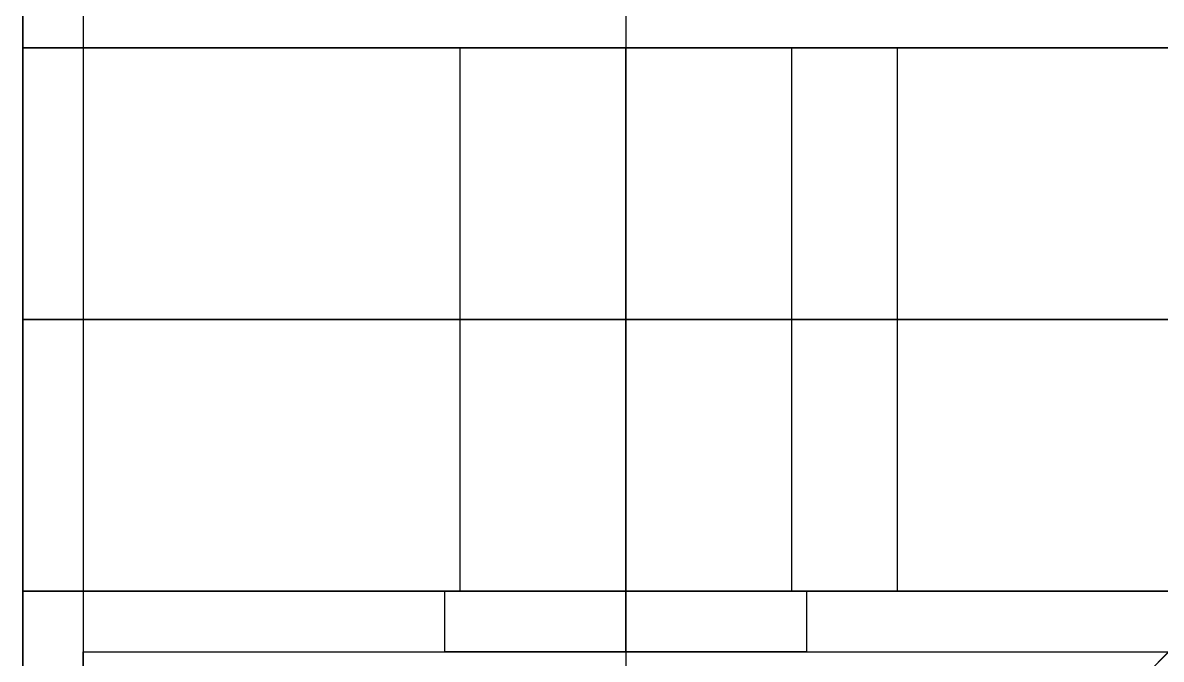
# Model space of a CAD drawing. Header units: millimetres. Extents: x -6529 to 809, y -8611 to 207.
# Drawn here: x -506.97 to -469.22, y -4973.46 to -4952.37 of the extents above; entities that cross this region are included whole.
import ezdxf

# ---------------------------------------------------------------- set-up
doc = ezdxf.new("R2010")
doc.units = ezdxf.units.MM
doc.header["$MEASUREMENT"] = 0
doc.layers.add('platen', color=7, linetype='Continuous', true_color=0x007f00)
doc.layers.add('staal', color=5, linetype='Continuous', true_color=0x0000ff)

# ---------------------------------------------------------------- blocks, each defined once
blk = doc.blocks.new('top plaat')
at = {"layer": 'platen'}
for points in [[(0, 0), (0, -309), (0, -618), (0, -927), (0, -1236)], [(0, 0, 18), (0, -309, 18), (0, -618, 18), (0, -927, 18), (0, -1236, 18)], [(0, 0, 9), (0, -309, 9), (0, -618, 9), (0, -927, 9), (0, -1236, 9)]]:
    blk.add_open_spline(points, degree=2, knots=[4655.052018, 4655.052018, 4655.052018, 5274.345164, 5274.345164, 5893.638309, 5893.638309, 5893.638309], dxfattribs=at)
for points in [[(0, -1236), (0, -1236, 9), (0, -1236, 18)], [(0, -1236), (20, -1236), (40, -1236)], [(0, -1236, 18), (20, -1236, 18), (40, -1236, 18)], [(0, -1236, 9), (20, -1236, 9), (40, -1236, 9)], [(20, -1236), (20, -1236, 9), (20, -1236, 18)]]:
    blk.add_open_spline(points, degree=2, dxfattribs=at)
blk = doc.blocks.new('plaat base')
at = {"layer": 'platen'}
for p, q in [((1296, -332), (1296, -332, 18)), ((1290.5, -337.5), (1290.5, -337.5, 18)), ((1301.5, -337.5), (1301.5, -337.5, 18)), ((1296, -343), (1296, -343, 18)), ((1296, -407), (1296, -407, 18)), ((1290.5, -412.5), (1290.5, -412.5, 18)), ((1301.5, -412.5), (1301.5, -412.5, 18)), ((1296, -418), (1296, -418, 18)), ((1296, -482), (1296, -482, 18)), ((1290.5, -487.5), (1290.5, -487.5, 18)), ((1301.5, -487.5), (1301.5, -487.5, 18)), ((1296, -493), (1296, -493, 18)), ((1296, -557), (1296, -557, 18)), ((1290.5, -562.5), (1290.5, -562.5, 18)), ((1301.5, -562.5), (1301.5, -562.5, 18)), ((1296, -568), (1296, -568, 18)), ((1296, -932), (1296, -932, 18)), ((1290.5, -937.5), (1290.5, -937.5, 18)), ((1301.5, -937.5), (1301.5, -937.5, 18)), ((1296, -943), (1296, -943, 18)), ((1296, -1007), (1296, -1007, 18)), ((1290.5, -1012.5), (1290.5, -1012.5, 18)), ((1301.5, -1012.5), (1301.5, -1012.5, 18)), ((1296, -1018), (1296, -1018, 18)), ((1296, -1082), (1296, -1082, 18)), ((1290.5, -1087.5), (1290.5, -1087.5, 18)), ((1301.5, -1087.5), (1301.5, -1087.5, 18)), ((1296, -1093), (1296, -1093, 18)), ((1296, -1157), (1296, -1157, 18)), ((1290.5, -1162.5), (1290.5, -1162.5, 18)), ((1301.5, -1162.5), (1301.5, -1162.5, 18)), ((1296, -1168), (1296, -1168, 18))]:
    blk.add_line(p, q, dxfattribs=at)
for points in [[(1316, -300), (1287, -300), (1258, -300)], [(1316, -300, 18), (1287, -300, 18), (1258, -300, 18)], [(1316, -300, 9), (1287, -300, 9), (1258, -300, 9)], [(1287, -300), (1287, -300, 9), (1287, -300, 18)], [(1316, -600), (1316, -450), (1316, -300)], [(1316, -300), (1316, -300, 9), (1316, -300, 18)], [(1316, -600, 18), (1316, -450, 18), (1316, -300, 18)], [(1316, -600, 9), (1316, -450, 9), (1316, -300, 9)], [(1316, -450), (1316, -450, 9), (1316, -450, 18)], [(1258, -600), (1287, -600), (1316, -600)], [(1258, -600, 18), (1287, -600, 18), (1316, -600, 18)], [(1258, -600, 9), (1287, -600, 9), (1316, -600, 9)], [(1287, -600), (1287, -600, 9), (1287, -600, 18)], [(1316, -600), (1316, -600, 9), (1316, -600, 18)], [(1316, -900), (1287, -900), (1258, -900)], [(1316, -900, 18), (1287, -900, 18), (1258, -900, 18)], [(1316, -900, 9), (1287, -900, 9), (1258, -900, 9)], [(1287, -900), (1287, -900, 9), (1287, -900, 18)], [(1316, -1200), (1316, -1050), (1316, -900)], [(1316, -900), (1316, -900, 9), (1316, -900, 18)], [(1316, -1200, 18), (1316, -1050, 18), (1316, -900, 18)], [(1316, -1200, 9), (1316, -1050, 9), (1316, -900, 9)], [(1316, -1050), (1316, -1050, 9), (1316, -1050, 18)], [(958, -1200), (1137, -1200), (1316, -1200)], [(958, -1200, 18), (1137, -1200, 18), (1316, -1200, 18)], [(958, -1200, 9), (1137, -1200, 9), (1316, -1200, 9)], [(1316, -1200), (1316, -1200, 9), (1316, -1200, 18)]]:
    blk.add_open_spline(points, degree=2, dxfattribs=at)
for points in [[(1290.5, -337.5), (1290.5, -332), (1296, -332), (1301.5, -332), (1301.5, -337.5), (1301.5, -343), (1296, -343), (1290.5, -343), (1290.5, -337.5)], [(1290.5, -337.5, 18), (1290.5, -332, 18), (1296, -332, 18), (1301.5, -332, 18), (1301.5, -337.5, 18), (1301.5, -343, 18), (1296, -343, 18), (1290.5, -343, 18), (1290.5, -337.5, 18)], [(1290.5, -412.5), (1290.5, -407), (1296, -407), (1301.5, -407), (1301.5, -412.5), (1301.5, -418), (1296, -418), (1290.5, -418), (1290.5, -412.5)], [(1290.5, -412.5, 18), (1290.5, -407, 18), (1296, -407, 18), (1301.5, -407, 18), (1301.5, -412.5, 18), (1301.5, -418, 18), (1296, -418, 18), (1290.5, -418, 18), (1290.5, -412.5, 18)], [(1290.5, -487.5), (1290.5, -482), (1296, -482), (1301.5, -482), (1301.5, -487.5), (1301.5, -493), (1296, -493), (1290.5, -493), (1290.5, -487.5)], [(1290.5, -487.5, 18), (1290.5, -482, 18), (1296, -482, 18), (1301.5, -482, 18), (1301.5, -487.5, 18), (1301.5, -493, 18), (1296, -493, 18), (1290.5, -493, 18), (1290.5, -487.5, 18)], [(1290.5, -562.5), (1290.5, -557), (1296, -557), (1301.5, -557), (1301.5, -562.5), (1301.5, -568), (1296, -568), (1290.5, -568), (1290.5, -562.5)], [(1290.5, -562.5, 18), (1290.5, -557, 18), (1296, -557, 18), (1301.5, -557, 18), (1301.5, -562.5, 18), (1301.5, -568, 18), (1296, -568, 18), (1290.5, -568, 18), (1290.5, -562.5, 18)], [(1290.5, -937.5), (1290.5, -932), (1296, -932), (1301.5, -932), (1301.5, -937.5), (1301.5, -943), (1296, -943), (1290.5, -943), (1290.5, -937.5)], [(1290.5, -937.5, 18), (1290.5, -932, 18), (1296, -932, 18), (1301.5, -932, 18), (1301.5, -937.5, 18), (1301.5, -943, 18), (1296, -943, 18), (1290.5, -943, 18), (1290.5, -937.5, 18)], [(1290.5, -1012.5), (1290.5, -1007), (1296, -1007), (1301.5, -1007), (1301.5, -1012.5), (1301.5, -1018), (1296, -1018), (1290.5, -1018), (1290.5, -1012.5)], [(1290.5, -1012.5, 18), (1290.5, -1007, 18), (1296, -1007, 18), (1301.5, -1007, 18), (1301.5, -1012.5, 18), (1301.5, -1018, 18), (1296, -1018, 18), (1290.5, -1018, 18), (1290.5, -1012.5, 18)], [(1290.5, -1087.5), (1290.5, -1082), (1296, -1082), (1301.5, -1082), (1301.5, -1087.5), (1301.5, -1093), (1296, -1093), (1290.5, -1093), (1290.5, -1087.5)], [(1290.5, -1087.5, 18), (1290.5, -1082, 18), (1296, -1082, 18), (1301.5, -1082, 18), (1301.5, -1087.5, 18), (1301.5, -1093, 18), (1296, -1093, 18), (1290.5, -1093, 18), (1290.5, -1087.5, 18)], [(1290.5, -1162.5), (1290.5, -1157), (1296, -1157), (1301.5, -1157), (1301.5, -1162.5), (1301.5, -1168), (1296, -1168), (1290.5, -1168), (1290.5, -1162.5)], [(1290.5, -1162.5, 18), (1290.5, -1157, 18), (1296, -1157, 18), (1301.5, -1157, 18), (1301.5, -1162.5, 18), (1301.5, -1168, 18), (1296, -1168, 18), (1290.5, -1168, 18), (1290.5, -1162.5, 18)]]:
    blk.add_rational_spline(points, [1, 0.707106781187, 1, 0.707106781187, 1, 0.707106781187, 1, 0.707106781187, 1], degree=2, knots=[-31.415927, -31.415927, -31.415927, -23.561945, -23.561945, -15.707963, -15.707963, -7.853982, -7.853982, 0, 0, 0], dxfattribs=at)

msp = doc.modelspace()

# ---------------------------------------------------------------- linework, layer by layer
at = {"layer": 'staal'}
for p, q in [((-506.974, -5011.207, 1276), (-466.974, -4971.207, 1276)), ((-492.974, -4973.207, 695.5), (-492.974, -4971.207, 695.5)), ((-492.974, -4973.207, 770.5), (-492.974, -4971.207, 770.5)), ((-492.974, -4973.207, 920.5), (-492.974, -4971.207, 920.5)), ((-492.974, -4973.207, 845.5), (-492.974, -4971.207, 845.5)), ((-492.974, -4973.207, 1070.5), (-492.974, -4971.207, 1070.5)), ((-492.974, -4973.207, 995.5), (-492.974, -4971.207, 995.5)), ((-492.974, -4973.207, 1220.5), (-492.974, -4971.207, 1220.5)), ((-492.974, -4973.207, 1145.5), (-492.974, -4971.207, 1145.5)), ((-492.974, -4973.207, 545.5), (-492.974, -4971.207, 545.5)), ((-492.974, -4973.207, 620.5), (-492.974, -4971.207, 620.5)), ((-492.974, -4973.207, 395.5), (-492.974, -4971.207, 395.5)), ((-492.974, -4973.207, 470.5), (-492.974, -4971.207, 470.5)), ((-492.974, -4973.207, 245.5), (-492.974, -4971.207, 245.5)), ((-492.974, -4973.207, 320.5), (-492.974, -4971.207, 320.5)), ((-492.974, -4973.207, 170.5), (-492.974, -4971.207, 170.5)), ((-492.974, -4973.207, 95.5), (-492.974, -4971.207, 95.5)), ((-486.974, -4973.207, 40), (-486.974, -4971.207, 40)), ((-486.974, -4973.207, 1276), (-486.974, -4971.207, 1276)), ((-486.974, -4973.207, 701.5), (-486.974, -4971.207, 701.5)), ((-486.974, -4973.207, 689.5), (-486.974, -4971.207, 689.5)), ((-486.974, -4973.207, 776.5), (-486.974, -4971.207, 776.5)), ((-486.974, -4973.207, 764.5), (-486.974, -4971.207, 764.5)), ((-486.974, -4973.207, 926.5), (-486.974, -4971.207, 926.5)), ((-486.974, -4973.207, 914.5), (-486.974, -4971.207, 914.5)), ((-486.974, -4973.207, 851.5), (-486.974, -4971.207, 851.5)), ((-486.974, -4973.207, 839.5), (-486.974, -4971.207, 839.5)), ((-486.974, -4973.207, 1076.5), (-486.974, -4971.207, 1076.5)), ((-486.974, -4973.207, 1064.5), (-486.974, -4971.207, 1064.5)), ((-486.974, -4973.207, 1001.5), (-486.974, -4971.207, 1001.5)), ((-486.974, -4973.207, 989.5), (-486.974, -4971.207, 989.5)), ((-486.974, -4973.207, 1226.5), (-486.974, -4971.207, 1226.5)), ((-486.974, -4973.207, 1214.5), (-486.974, -4971.207, 1214.5)), ((-486.974, -4973.207, 1151.5), (-486.974, -4971.207, 1151.5)), ((-486.974, -4973.207, 1139.5), (-486.974, -4971.207, 1139.5)), ((-486.974, -4973.207, 551.5), (-486.974, -4971.207, 551.5)), ((-486.974, -4973.207, 539.5), (-486.974, -4971.207, 539.5)), ((-486.974, -4973.207, 626.5), (-486.974, -4971.207, 626.5)), ((-486.974, -4973.207, 614.5), (-486.974, -4971.207, 614.5)), ((-486.974, -4973.207, 401.5), (-486.974, -4971.207, 401.5)), ((-486.974, -4973.207, 389.5), (-486.974, -4971.207, 389.5)), ((-486.974, -4973.207, 476.5), (-486.974, -4971.207, 476.5)), ((-486.974, -4973.207, 464.5), (-486.974, -4971.207, 464.5)), ((-486.974, -4973.207, 251.5), (-486.974, -4971.207, 251.5)), ((-486.974, -4973.207, 239.5), (-486.974, -4971.207, 239.5)), ((-486.974, -4973.207, 326.5), (-486.974, -4971.207, 326.5)), ((-486.974, -4973.207, 314.5), (-486.974, -4971.207, 314.5)), ((-486.974, -4973.207, 176.5), (-486.974, -4971.207, 176.5)), ((-486.974, -4973.207, 164.5), (-486.974, -4971.207, 164.5)), ((-486.974, -4973.207, 101.5), (-486.974, -4971.207, 101.5)), ((-486.974, -4973.207, 89.5), (-486.974, -4971.207, 89.5)), ((-480.974, -4973.207, 695.5), (-480.974, -4971.207, 695.5)), ((-480.974, -4973.207, 770.5), (-480.974, -4971.207, 770.5)), ((-480.974, -4973.207, 920.5), (-480.974, -4971.207, 920.5)), ((-480.974, -4973.207, 845.5), (-480.974, -4971.207, 845.5)), ((-480.974, -4973.207, 1070.5), (-480.974, -4971.207, 1070.5)), ((-480.974, -4973.207, 995.5), (-480.974, -4971.207, 995.5)), ((-480.974, -4973.207, 1220.5), (-480.974, -4971.207, 1220.5)), ((-480.974, -4973.207, 1145.5), (-480.974, -4971.207, 1145.5)), ((-480.974, -4973.207, 545.5), (-480.974, -4971.207, 545.5)), ((-480.974, -4973.207, 620.5), (-480.974, -4971.207, 620.5)), ((-480.974, -4973.207, 395.5), (-480.974, -4971.207, 395.5)), ((-480.974, -4973.207, 470.5), (-480.974, -4971.207, 470.5)), ((-480.974, -4973.207, 245.5), (-480.974, -4971.207, 245.5)), ((-480.974, -4973.207, 320.5), (-480.974, -4971.207, 320.5)), ((-480.974, -4973.207, 170.5), (-480.974, -4971.207, 170.5)), ((-480.974, -4973.207, 95.5), (-480.974, -4971.207, 95.5))]:
    msp.add_line(p, q, dxfattribs=at)
msp.add_lwpolyline([(-506.974, -3695.207), (809.026, -3695.207), (809.026, -5011.207), (-506.974, -5011.207)], close=True, dxfattribs=at)
for points in [[(-506.974, -3695.207), (-506.974, -4353.207), (-506.974, -5011.207)], [(-506.974, -3695.207, 40), (-506.974, -4353.207, 40), (-506.974, -5011.207, 40)], [(-506.974, -3695.207, 1276), (-506.974, -4353.207, 1276), (-506.974, -5011.207, 1276)], [(-506.974, -3695.207, 1316), (-506.974, -4353.207, 1316), (-506.974, -5011.207, 1316)], [(-504.974, -3697.207, 38), (-504.974, -4353.207, 38), (-504.974, -5009.207, 38)], [(-504.974, -3697.207, 2), (-504.974, -4353.207, 2), (-504.974, -5009.207, 2)], [(-504.974, -3697.207, 1314), (-504.974, -4353.207, 1314), (-504.974, -5009.207, 1314)], [(-504.974, -3697.207, 1278), (-504.974, -4353.207, 1278), (-504.974, -5009.207, 1278)], [(-486.974, -4920.707, 1316), (-486.974, -4955.957, 1316), (-486.974, -4991.207, 1316)], [(-486.974, -4920.707, 1314), (-486.974, -4955.957, 1314), (-486.974, -4991.207, 1314)], [(-486.974, -4920.707, 1278), (-486.974, -4955.957, 1278), (-486.974, -4991.207, 1278)], [(-486.974, -4920.707, 1276), (-486.974, -4955.957, 1276), (-486.974, -4991.207, 1276)], [(-506.974, -4921.707, 20), (-506.974, -4966.457, 20), (-506.974, -5011.207, 20)], [(-506.974, -4921.707, 1296), (-506.974, -4966.457, 1296), (-506.974, -5011.207, 1296)], [(-504.974, -4921.707, 20), (-504.974, -4965.457, 20), (-504.974, -5009.207, 20)], [(-504.974, -4921.707, 1296), (-504.974, -4965.457, 1296), (-504.974, -5009.207, 1296)], [(-486.974, -4921.707, 40), (-486.974, -4956.457, 40), (-486.974, -4991.207, 40)], [(-486.974, -4921.707, 38), (-486.974, -4956.457, 38), (-486.974, -4991.207, 38)], [(-486.974, -4921.707, 2), (-486.974, -4956.457, 2), (-486.974, -4991.207, 2)], [(-486.974, -4921.707), (-486.974, -4956.457), (-486.974, -4991.207)], [(-506.974, -5011.207, 40), (-486.974, -4991.207, 40), (-466.974, -4971.207, 40)], [(-506.974, -5011.207, 40), (-486.974, -4991.207, 40), (-466.974, -4971.207, 40)], [(-466.974, -4971.207, 40), (-486.974, -4971.207, 40), (-506.974, -4971.207, 40)], [(-506.974, -4971.207, 40), (-506.974, -4971.207, 658), (-506.974, -4971.207, 1276)], [(-466.974, -4971.207, 1276), (-486.974, -4971.207, 1276), (-506.974, -4971.207, 1276)], [(-506.974, -4971.207, 40), (-506.974, -4991.207, 40), (-506.974, -5011.207, 40)], [(-506.974, -4971.207, 1276), (-506.974, -4991.207, 1276), (-506.974, -5011.207, 1276)], [(-466.974, -4971.207, 658), (-486.974, -4971.207, 658), (-506.974, -4971.207, 658)], [(-506.974, -4971.207, 658), (-506.974, -4991.207, 658), (-506.974, -5011.207, 658)], [(-506.974, -5011.207, 1276), (-486.974, -4991.207, 1276), (-466.974, -4971.207, 1276)], [(-466.974, -4971.207, 1316), (-486.974, -4991.207, 1316), (-506.974, -5011.207, 1316)], [(-506.974, -5011.207, 1316), (-486.974, -4991.207, 1316), (-466.974, -4971.207, 1316)], [(-486.974, -4971.207, 40), (-486.974, -4971.207, 64.75), (-486.974, -4971.207, 89.5)], [(-486.974, -4971.207, 101.5), (-486.974, -4971.207, 133), (-486.974, -4971.207, 164.5)], [(-486.974, -4971.207, 176.5), (-486.974, -4971.207, 208), (-486.974, -4971.207, 239.5)], [(-486.974, -4971.207, 251.5), (-486.974, -4971.207, 283), (-486.974, -4971.207, 314.5)], [(-486.974, -4971.207, 326.5), (-486.974, -4971.207, 358), (-486.974, -4971.207, 389.5)], [(-486.974, -4971.207, 401.5), (-486.974, -4971.207, 433), (-486.974, -4971.207, 464.5)], [(-486.974, -4971.207, 476.5), (-486.974, -4971.207, 508), (-486.974, -4971.207, 539.5)], [(-486.974, -4971.207, 551.5), (-486.974, -4971.207, 583), (-486.974, -4971.207, 614.5)], [(-486.974, -4971.207, 626.5), (-486.974, -4971.207, 658), (-486.974, -4971.207, 689.5)], [(-486.974, -4971.207, 701.5), (-486.974, -4971.207, 733), (-486.974, -4971.207, 764.5)], [(-486.974, -4971.207, 776.5), (-486.974, -4971.207, 808), (-486.974, -4971.207, 839.5)], [(-486.974, -4971.207, 851.5), (-486.974, -4971.207, 883), (-486.974, -4971.207, 914.5)], [(-486.974, -4971.207, 926.5), (-486.974, -4971.207, 958), (-486.974, -4971.207, 989.5)], [(-486.974, -4971.207, 1001.5), (-486.974, -4971.207, 1033), (-486.974, -4971.207, 1064.5)], [(-486.974, -4971.207, 1076.5), (-486.974, -4971.207, 1108), (-486.974, -4971.207, 1139.5)], [(-486.974, -4971.207, 1151.5), (-486.974, -4971.207, 1183), (-486.974, -4971.207, 1214.5)], [(-486.974, -4971.207, 1226.5), (-486.974, -4971.207, 1251.25), (-486.974, -4971.207, 1276)], [(-468.974, -4973.207, 38), (-486.974, -4991.207, 38), (-504.974, -5009.207, 38)], [(-504.974, -5009.207, 2), (-486.974, -4991.207, 2), (-468.974, -4973.207, 2)], [(-468.974, -4973.207, 38), (-486.974, -4991.207, 38), (-504.974, -5009.207, 38)], [(-504.974, -5009.207, 2), (-486.974, -4991.207, 2), (-468.974, -4973.207, 2)], [(-504.974, -5009.207, 40), (-504.974, -4991.207, 40), (-504.974, -4973.207, 40)], [(-504.974, -4973.207, 40), (-504.974, -4973.207, 658), (-504.974, -4973.207, 1276)], [(-504.974, -5009.207, 1276), (-504.974, -4991.207, 1276), (-504.974, -4973.207, 1276)], [(-504.974, -4973.207, 40), (-486.974, -4973.207, 40), (-468.974, -4973.207, 40)], [(-504.974, -4973.207, 1276), (-486.974, -4973.207, 1276), (-468.974, -4973.207, 1276)], [(-504.974, -5009.207, 658), (-504.974, -4991.207, 658), (-504.974, -4973.207, 658)], [(-504.974, -4973.207, 658), (-486.974, -4973.207, 658), (-468.974, -4973.207, 658)], [(-504.974, -5009.207, 1314), (-486.974, -4991.207, 1314), (-468.974, -4973.207, 1314)], [(-468.974, -4973.207, 1278), (-486.974, -4991.207, 1278), (-504.974, -5009.207, 1278)], [(-468.974, -4973.207, 1314), (-486.974, -4991.207, 1314), (-504.974, -5009.207, 1314)], [(-504.974, -5009.207, 1278), (-486.974, -4991.207, 1278), (-468.974, -4973.207, 1278)], [(-486.974, -4973.207, 40), (-486.974, -4973.207, 64.75), (-486.974, -4973.207, 89.5)], [(-486.974, -4973.207, 101.5), (-486.974, -4973.207, 133), (-486.974, -4973.207, 164.5)], [(-486.974, -4973.207, 176.5), (-486.974, -4973.207, 208), (-486.974, -4973.207, 239.5)], [(-486.974, -4973.207, 251.5), (-486.974, -4973.207, 283), (-486.974, -4973.207, 314.5)], [(-486.974, -4973.207, 326.5), (-486.974, -4973.207, 358), (-486.974, -4973.207, 389.5)], [(-486.974, -4973.207, 401.5), (-486.974, -4973.207, 433), (-486.974, -4973.207, 464.5)], [(-486.974, -4973.207, 476.5), (-486.974, -4973.207, 508), (-486.974, -4973.207, 539.5)], [(-486.974, -4973.207, 551.5), (-486.974, -4973.207, 583), (-486.974, -4973.207, 614.5)], [(-486.974, -4973.207, 626.5), (-486.974, -4973.207, 658), (-486.974, -4973.207, 689.5)], [(-486.974, -4973.207, 701.5), (-486.974, -4973.207, 733), (-486.974, -4973.207, 764.5)], [(-486.974, -4973.207, 776.5), (-486.974, -4973.207, 808), (-486.974, -4973.207, 839.5)], [(-486.974, -4973.207, 851.5), (-486.974, -4973.207, 883), (-486.974, -4973.207, 914.5)], [(-486.974, -4973.207, 926.5), (-486.974, -4973.207, 958), (-486.974, -4973.207, 989.5)], [(-486.974, -4973.207, 1001.5), (-486.974, -4973.207, 1033), (-486.974, -4973.207, 1064.5)], [(-486.974, -4973.207, 1076.5), (-486.974, -4973.207, 1108), (-486.974, -4973.207, 1139.5)], [(-486.974, -4973.207, 1151.5), (-486.974, -4973.207, 1183), (-486.974, -4973.207, 1214.5)], [(-486.974, -4973.207, 1226.5), (-486.974, -4973.207, 1251.25), (-486.974, -4973.207, 1276)]]:
    msp.add_open_spline(points, degree=2, dxfattribs=at)
for points, weights, knots in [([(-492.974, -4971.207, 695.5), (-492.974, -4971.207, 689.5), (-486.974, -4971.207, 689.5), (-480.974, -4971.207, 689.5), (-480.974, -4971.207, 695.5), (-480.974, -4971.207, 701.5), (-486.974, -4971.207, 701.5), (-492.974, -4971.207, 701.5), (-492.974, -4971.207, 695.5)], [1, 0.707106781187, 1, 0.707106781187, 1, 0.707106781187, 1, 0.707106781187, 1], [-31.415927, -31.415927, -31.415927, -23.561945, -23.561945, -15.707963, -15.707963, -7.853982, -7.853982, 0, 0, 0]), ([(-492.974, -4971.207, 770.5), (-492.974, -4971.207, 764.5), (-486.974, -4971.207, 764.5), (-480.974, -4971.207, 764.5), (-480.974, -4971.207, 770.5), (-480.974, -4971.207, 776.5), (-486.974, -4971.207, 776.5), (-492.974, -4971.207, 776.5), (-492.974, -4971.207, 770.5)], [1, 0.707106781187, 1, 0.707106781187, 1, 0.707106781187, 1, 0.707106781187, 1], [-31.415927, -31.415927, -31.415927, -23.561945, -23.561945, -15.707963, -15.707963, -7.853982, -7.853982, 0, 0, 0]), ([(-492.974, -4971.207, 920.5), (-492.974, -4971.207, 914.5), (-486.974, -4971.207, 914.5), (-480.974, -4971.207, 914.5), (-480.974, -4971.207, 920.5), (-480.974, -4971.207, 926.5), (-486.974, -4971.207, 926.5), (-492.974, -4971.207, 926.5), (-492.974, -4971.207, 920.5)], [1, 0.707106781187, 1, 0.707106781187, 1, 0.707106781187, 1, 0.707106781187, 1], [-31.415927, -31.415927, -31.415927, -23.561945, -23.561945, -15.707963, -15.707963, -7.853982, -7.853982, 0, 0, 0]), ([(-492.974, -4971.207, 845.5), (-492.974, -4971.207, 839.5), (-486.974, -4971.207, 839.5), (-480.974, -4971.207, 839.5), (-480.974, -4971.207, 845.5), (-480.974, -4971.207, 851.5), (-486.974, -4971.207, 851.5), (-492.974, -4971.207, 851.5), (-492.974, -4971.207, 845.5)], [1, 0.707106781187, 1, 0.707106781187, 1, 0.707106781187, 1, 0.707106851018, 0.999999860338], [-31.415927, -31.415927, -31.415927, -23.561944, -23.561944, -15.707962, -15.707962, -7.85398, -7.85398, 0, 0, 0]), ([(-492.974, -4971.207, 1070.5), (-492.974, -4971.207, 1064.5), (-486.974, -4971.207, 1064.5), (-480.974, -4971.207, 1064.5), (-480.974, -4971.207, 1070.5), (-480.974, -4971.207, 1076.5), (-486.974, -4971.207, 1076.5), (-492.974, -4971.207, 1076.5), (-492.974, -4971.207, 1070.5)], [1, 0.707106781187, 1, 0.707106781187, 1, 0.707106781187, 1, 0.707106781187, 1], [-31.415927, -31.415927, -31.415927, -23.561945, -23.561945, -15.707963, -15.707963, -7.853982, -7.853982, 0, 0, 0]), ([(-492.974, -4971.207, 995.5), (-492.974, -4971.207, 989.5), (-486.974, -4971.207, 989.5), (-480.974, -4971.207, 989.5), (-480.974, -4971.207, 995.5), (-480.974, -4971.207, 1001.5), (-486.974, -4971.207, 1001.5), (-492.974, -4971.207, 1001.5), (-492.974, -4971.207, 995.5)], [1, 0.707106781187, 1, 0.707106781187, 1, 0.707106781187, 1, 0.707106851018, 0.999999860338], [-31.415927, -31.415927, -31.415927, -23.561944, -23.561944, -15.707962, -15.707962, -7.85398, -7.85398, 0, 0, 0]), ([(-492.974, -4971.207, 1220.5), (-492.974, -4971.207, 1214.5), (-486.974, -4971.207, 1214.5), (-480.974, -4971.207, 1214.5), (-480.974, -4971.207, 1220.5), (-480.974, -4971.207, 1226.5), (-486.974, -4971.207, 1226.5), (-492.974, -4971.207, 1226.5), (-492.974, -4971.207, 1220.5)], [1, 0.707106781187, 1, 0.707106781187, 1, 0.707106781187, 1, 0.707106781187, 1], [-31.415927, -31.415927, -31.415927, -23.561945, -23.561945, -15.707963, -15.707963, -7.853982, -7.853982, 0, 0, 0]), ([(-492.974, -4971.207, 1145.5), (-492.974, -4971.207, 1139.5), (-486.974, -4971.207, 1139.5), (-480.974, -4971.207, 1139.5), (-480.974, -4971.207, 1145.5), (-480.974, -4971.207, 1151.5), (-486.974, -4971.207, 1151.5), (-492.974, -4971.207, 1151.5), (-492.974, -4971.207, 1145.5)], [1, 0.707106781187, 1, 0.707106781187, 1, 0.707106781187, 1, 0.707106781187, 1], [-31.415927, -31.415927, -31.415927, -23.561945, -23.561945, -15.707963, -15.707963, -7.853982, -7.853982, 0, 0, 0]), ([(-492.974, -4971.207, 545.5), (-492.974, -4971.207, 539.5), (-486.974, -4971.207, 539.5), (-480.974, -4971.207, 539.5), (-480.974, -4971.207, 545.5), (-480.974, -4971.207, 551.5), (-486.974, -4971.207, 551.5), (-492.974, -4971.207, 551.5), (-492.974, -4971.207, 545.5)], [1, 0.707106781187, 1, 0.707106781187, 1, 0.707106781187, 1, 0.707106781187, 1], [-31.415927, -31.415927, -31.415927, -23.561945, -23.561945, -15.707963, -15.707963, -7.853982, -7.853982, 0, 0, 0]), ([(-492.974, -4971.207, 620.5), (-492.974, -4971.207, 614.5), (-486.974, -4971.207, 614.5), (-480.974, -4971.207, 614.5), (-480.974, -4971.207, 620.5), (-480.974, -4971.207, 626.5), (-486.974, -4971.207, 626.5), (-492.974, -4971.207, 626.5), (-492.974, -4971.207, 620.5)], [1, 0.707106781187, 1, 0.707106781187, 1, 0.707106781187, 1, 0.707106781187, 1], [-31.415927, -31.415927, -31.415927, -23.561945, -23.561945, -15.707963, -15.707963, -7.853982, -7.853982, 0, 0, 0]), ([(-492.974, -4971.207, 395.5), (-492.974, -4971.207, 389.5), (-486.974, -4971.207, 389.5), (-480.974, -4971.207, 389.5), (-480.974, -4971.207, 395.5), (-480.974, -4971.207, 401.5), (-486.974, -4971.207, 401.5), (-492.974, -4971.207, 401.5), (-492.974, -4971.207, 395.5)], [1, 0.707106781187, 1, 0.707106781187, 1, 0.707106781187, 1, 0.707106781187, 1], [-31.415927, -31.415927, -31.415927, -23.561945, -23.561945, -15.707963, -15.707963, -7.853982, -7.853982, 0, 0, 0]), ([(-492.974, -4971.207, 470.5), (-492.974, -4971.207, 464.5), (-486.974, -4971.207, 464.5), (-480.974, -4971.207, 464.5), (-480.974, -4971.207, 470.5), (-480.974, -4971.207, 476.5), (-486.974, -4971.207, 476.5), (-492.974, -4971.207, 476.5), (-492.974, -4971.207, 470.5)], [1, 0.707106781187, 1, 0.707106781187, 1, 0.707106781187, 1, 0.707106781187, 1], [-31.415927, -31.415927, -31.415927, -23.561945, -23.561945, -15.707963, -15.707963, -7.853982, -7.853982, 0, 0, 0]), ([(-492.974, -4971.207, 245.5), (-492.974, -4971.207, 239.5), (-486.974, -4971.207, 239.5), (-480.974, -4971.207, 239.5), (-480.974, -4971.207, 245.5), (-480.974, -4971.207, 251.5), (-486.974, -4971.207, 251.5), (-492.974, -4971.207, 251.5), (-492.974, -4971.207, 245.5)], [1, 0.707106781187, 1, 0.707106781187, 1, 0.707106781187, 1, 0.707106781187, 1], [-31.415927, -31.415927, -31.415927, -23.561945, -23.561945, -15.707963, -15.707963, -7.853982, -7.853982, 0, 0, 0]), ([(-492.974, -4971.207, 320.5), (-492.974, -4971.207, 314.5), (-486.974, -4971.207, 314.5), (-480.974, -4971.207, 314.5), (-480.974, -4971.207, 320.5), (-480.974, -4971.207, 326.5), (-486.974, -4971.207, 326.5), (-492.974, -4971.207, 326.5), (-492.974, -4971.207, 320.5)], [1, 0.707106781187, 1, 0.707106781187, 1, 0.707106781187, 1, 0.707106781187, 1], [-31.415927, -31.415927, -31.415927, -23.561945, -23.561945, -15.707963, -15.707963, -7.853982, -7.853982, 0, 0, 0]), ([(-492.974, -4971.207, 170.5), (-492.974, -4971.207, 164.5), (-486.974, -4971.207, 164.5), (-480.974, -4971.207, 164.5), (-480.974, -4971.207, 170.5), (-480.974, -4971.207, 176.5), (-486.974, -4971.207, 176.5), (-492.974, -4971.207, 176.5), (-492.974, -4971.207, 170.5)], [1, 0.707106781187, 1, 0.707106781187, 1, 0.707106781187, 1, 0.707106781187, 1], [-31.415927, -31.415927, -31.415927, -23.561945, -23.561945, -15.707963, -15.707963, -7.853982, -7.853982, 0, 0, 0]), ([(-492.974, -4971.207, 95.5), (-492.974, -4971.207, 89.5), (-486.974, -4971.207, 89.5), (-480.974, -4971.207, 89.5), (-480.974, -4971.207, 95.5), (-480.974, -4971.207, 101.5), (-486.974, -4971.207, 101.5), (-492.974, -4971.207, 101.5), (-492.974, -4971.207, 95.5)], [1, 0.707106781187, 1, 0.707106781187, 1, 0.707106781187, 1, 0.707106781187, 1], [-31.415927, -31.415927, -31.415927, -23.561945, -23.561945, -15.707963, -15.707963, -7.853982, -7.853982, 0, 0, 0]), ([(-492.974, -4973.207, 695.5), (-492.974, -4973.207, 701.5), (-486.974, -4973.207, 701.5), (-480.974, -4973.207, 701.5), (-480.974, -4973.207, 695.5), (-480.974, -4973.207, 689.5), (-486.974, -4973.207, 689.5), (-492.974, -4973.207, 689.5), (-492.974, -4973.207, 695.5)], [1, 0.707106781187, 1, 0.707106781187, 1, 0.707106781187, 1, 0.707106781187, 1], [0, 0, 0, 7.853982, 7.853982, 15.707963, 15.707963, 23.561945, 23.561945, 31.415927, 31.415927, 31.415927]), ([(-492.974, -4973.207, 770.5), (-492.974, -4973.207, 776.5), (-486.974, -4973.207, 776.5), (-480.974, -4973.207, 776.5), (-480.974, -4973.207, 770.5), (-480.974, -4973.207, 764.5), (-486.974, -4973.207, 764.5), (-492.974, -4973.207, 764.5), (-492.974, -4973.207, 770.5)], [0.999999860338, 0.707106851018, 1, 0.707106781187, 1, 0.707106781187, 1, 0.707106851018, 0.999999860338], [0, 0, 0, 7.853981, 7.853981, 15.707963, 15.707963, 23.561946, 23.561946, 31.415927, 31.415927, 31.415927]), ([(-492.974, -4973.207, 920.5), (-492.974, -4973.207, 926.5), (-486.974, -4973.207, 926.5), (-480.974, -4973.207, 926.5), (-480.974, -4973.207, 920.5), (-480.974, -4973.207, 914.5), (-486.974, -4973.207, 914.5), (-492.974, -4973.207, 914.5), (-492.974, -4973.207, 920.5)], [1, 0.707106781187, 1, 0.707106781187, 1, 0.707106781187, 1, 0.707106781187, 1], [0, 0, 0, 7.853982, 7.853982, 15.707963, 15.707963, 23.561945, 23.561945, 31.415927, 31.415927, 31.415927]), ([(-492.974, -4973.207, 845.5), (-492.974, -4973.207, 851.5), (-486.974, -4973.207, 851.5), (-480.974, -4973.207, 851.5), (-480.974, -4973.207, 845.5), (-480.974, -4973.207, 839.5), (-486.974, -4973.207, 839.5), (-492.974, -4973.207, 839.5), (-492.974, -4973.207, 845.5)], [1, 0.707106781187, 1, 0.707106781187, 1, 0.707106781187, 1, 0.707106781187, 1], [0, 0, 0, 7.853982, 7.853982, 15.707963, 15.707963, 23.561945, 23.561945, 31.415927, 31.415927, 31.415927]), ([(-492.974, -4973.207, 1070.5), (-492.974, -4973.207, 1076.5), (-486.974, -4973.207, 1076.5), (-480.974, -4973.207, 1076.5), (-480.974, -4973.207, 1070.5), (-480.974, -4973.207, 1064.5), (-486.974, -4973.207, 1064.5), (-492.974, -4973.207, 1064.5), (-492.974, -4973.207, 1070.5)], [0.999999860338, 0.707106851018, 1, 0.707106781187, 1, 0.707106781187, 1, 0.707106851018, 0.999999860338], [0, 0, 0, 7.853981, 7.853981, 15.707963, 15.707963, 23.561946, 23.561946, 31.415927, 31.415927, 31.415927]), ([(-492.974, -4973.207, 995.5), (-492.974, -4973.207, 1001.5), (-486.974, -4973.207, 1001.5), (-480.974, -4973.207, 1001.5), (-480.974, -4973.207, 995.5), (-480.974, -4973.207, 989.5), (-486.974, -4973.207, 989.5), (-492.974, -4973.207, 989.5), (-492.974, -4973.207, 995.5)], [0.999999860338, 0.707106851018, 1, 0.707106781187, 1, 0.707106781187, 1, 0.707106851018, 0.999999860338], [0, 0, 0, 7.853981, 7.853981, 15.707963, 15.707963, 23.561946, 23.561946, 31.415927, 31.415927, 31.415927]), ([(-492.974, -4973.207, 1220.5), (-492.974, -4973.207, 1226.5), (-486.974, -4973.207, 1226.5), (-480.974, -4973.207, 1226.5), (-480.974, -4973.207, 1220.5), (-480.974, -4973.207, 1214.5), (-486.974, -4973.207, 1214.5), (-492.974, -4973.207, 1214.5), (-492.974, -4973.207, 1220.5)], [0.999999860338, 0.707106851018, 1, 0.707106781187, 1, 0.707106781187, 1, 0.707106851018, 0.999999860338], [0, 0, 0, 7.853981, 7.853981, 15.707963, 15.707963, 23.561946, 23.561946, 31.415927, 31.415927, 31.415927]), ([(-492.974, -4973.207, 1145.5), (-492.974, -4973.207, 1151.5), (-486.974, -4973.207, 1151.5), (-480.974, -4973.207, 1151.5), (-480.974, -4973.207, 1145.5), (-480.974, -4973.207, 1139.5), (-486.974, -4973.207, 1139.5), (-492.974, -4973.207, 1139.5), (-492.974, -4973.207, 1145.5)], [1, 0.707106781187, 1, 0.707106781187, 1, 0.707106781187, 1, 0.707106781187, 1], [0, 0, 0, 7.853982, 7.853982, 15.707963, 15.707963, 23.561945, 23.561945, 31.415927, 31.415927, 31.415927]), ([(-492.974, -4973.207, 545.5), (-492.974, -4973.207, 551.5), (-486.974, -4973.207, 551.5), (-480.974, -4973.207, 551.5), (-480.974, -4973.207, 545.5), (-480.974, -4973.207, 539.5), (-486.974, -4973.207, 539.5), (-492.974, -4973.207, 539.5), (-492.974, -4973.207, 545.5)], [1, 0.707106781187, 1, 0.707106781187, 1, 0.707106781187, 1, 0.707106781187, 1], [0, 0, 0, 7.853982, 7.853982, 15.707963, 15.707963, 23.561945, 23.561945, 31.415927, 31.415927, 31.415927]), ([(-492.974, -4973.207, 620.5), (-492.974, -4973.207, 626.5), (-486.974, -4973.207, 626.5), (-480.974, -4973.207, 626.5), (-480.974, -4973.207, 620.5), (-480.974, -4973.207, 614.5), (-486.974, -4973.207, 614.5), (-492.974, -4973.207, 614.5), (-492.974, -4973.207, 620.5)], [1, 0.707106781187, 1, 0.707106781187, 1, 0.707106781187, 1, 0.707106781187, 1], [0, 0, 0, 7.853982, 7.853982, 15.707963, 15.707963, 23.561945, 23.561945, 31.415927, 31.415927, 31.415927]), ([(-492.974, -4973.207, 395.5), (-492.974, -4973.207, 401.5), (-486.974, -4973.207, 401.5), (-480.974, -4973.207, 401.5), (-480.974, -4973.207, 395.5), (-480.974, -4973.207, 389.5), (-486.974, -4973.207, 389.5), (-492.974, -4973.207, 389.5), (-492.974, -4973.207, 395.5)], [1, 0.707106781187, 1, 0.707106781187, 1, 0.707106781187, 1, 0.707106781187, 1], [0, 0, 0, 7.853982, 7.853982, 15.707963, 15.707963, 23.561945, 23.561945, 31.415927, 31.415927, 31.415927]), ([(-492.974, -4973.207, 470.5), (-492.974, -4973.207, 476.5), (-486.974, -4973.207, 476.5), (-480.974, -4973.207, 476.5), (-480.974, -4973.207, 470.5), (-480.974, -4973.207, 464.5), (-486.974, -4973.207, 464.5), (-492.974, -4973.207, 464.5), (-492.974, -4973.207, 470.5)], [1, 0.707106781187, 1, 0.707106781187, 1, 0.707106781187, 1, 0.707106781187, 1], [0, 0, 0, 7.853982, 7.853982, 15.707963, 15.707963, 23.561945, 23.561945, 31.415927, 31.415927, 31.415927]), ([(-492.974, -4973.207, 245.5), (-492.974, -4973.207, 251.5), (-486.974, -4973.207, 251.5), (-480.974, -4973.207, 251.5), (-480.974, -4973.207, 245.5), (-480.974, -4973.207, 239.5), (-486.974, -4973.207, 239.5), (-492.974, -4973.207, 239.5), (-492.974, -4973.207, 245.5)], [1, 0.707106781187, 1, 0.707106781187, 1, 0.707106781187, 1, 0.707106781187, 1], [0, 0, 0, 7.853982, 7.853982, 15.707963, 15.707963, 23.561945, 23.561945, 31.415927, 31.415927, 31.415927]), ([(-492.974, -4973.207, 320.5), (-492.974, -4973.207, 326.5), (-486.974, -4973.207, 326.5), (-480.974, -4973.207, 326.5), (-480.974, -4973.207, 320.5), (-480.974, -4973.207, 314.5), (-486.974, -4973.207, 314.5), (-492.974, -4973.207, 314.5), (-492.974, -4973.207, 320.5)], [1, 0.707106781187, 1, 0.707106781187, 1, 0.707106781187, 1, 0.707106781187, 1], [0, 0, 0, 7.853982, 7.853982, 15.707963, 15.707963, 23.561945, 23.561945, 31.415927, 31.415927, 31.415927]), ([(-492.974, -4973.207, 170.5), (-492.974, -4973.207, 176.5), (-486.974, -4973.207, 176.5), (-480.974, -4973.207, 176.5), (-480.974, -4973.207, 170.5), (-480.974, -4973.207, 164.5), (-486.974, -4973.207, 164.5), (-492.974, -4973.207, 164.5), (-492.974, -4973.207, 170.5)], [1, 0.707106781187, 1, 0.707106781187, 1, 0.707106781187, 1, 0.707106781187, 1], [0, 0, 0, 7.853982, 7.853982, 15.707963, 15.707963, 23.561945, 23.561945, 31.415927, 31.415927, 31.415927]), ([(-492.974, -4973.207, 95.5), (-492.974, -4973.207, 101.5), (-486.974, -4973.207, 101.5), (-480.974, -4973.207, 101.5), (-480.974, -4973.207, 95.5), (-480.974, -4973.207, 89.5), (-486.974, -4973.207, 89.5), (-492.974, -4973.207, 89.5), (-492.974, -4973.207, 95.5)], [1, 0.707106781187, 1, 0.707106781187, 1, 0.707106781187, 1, 0.707106781187, 1], [0, 0, 0, 7.853982, 7.853982, 15.707963, 15.707963, 23.561945, 23.561945, 31.415927, 31.415927, 31.415927])]:
    msp.add_rational_spline(points, weights, degree=2, knots=knots, dxfattribs=at)

# ---------------------------------------------------------------- block references
at = {"layer": 'platen'}
msp.add_blockref('top plaat', (-506.974, -3735.207, 1316), dxfattribs=at)
at = {"layer": 'platen', "extrusion": (4.42354e-17, 1, 0)}
msp.add_blockref('plaat base', (-809.026, 1258, -4971.207), dxfattribs=at)

doc.saveas('drawing.dxf')
